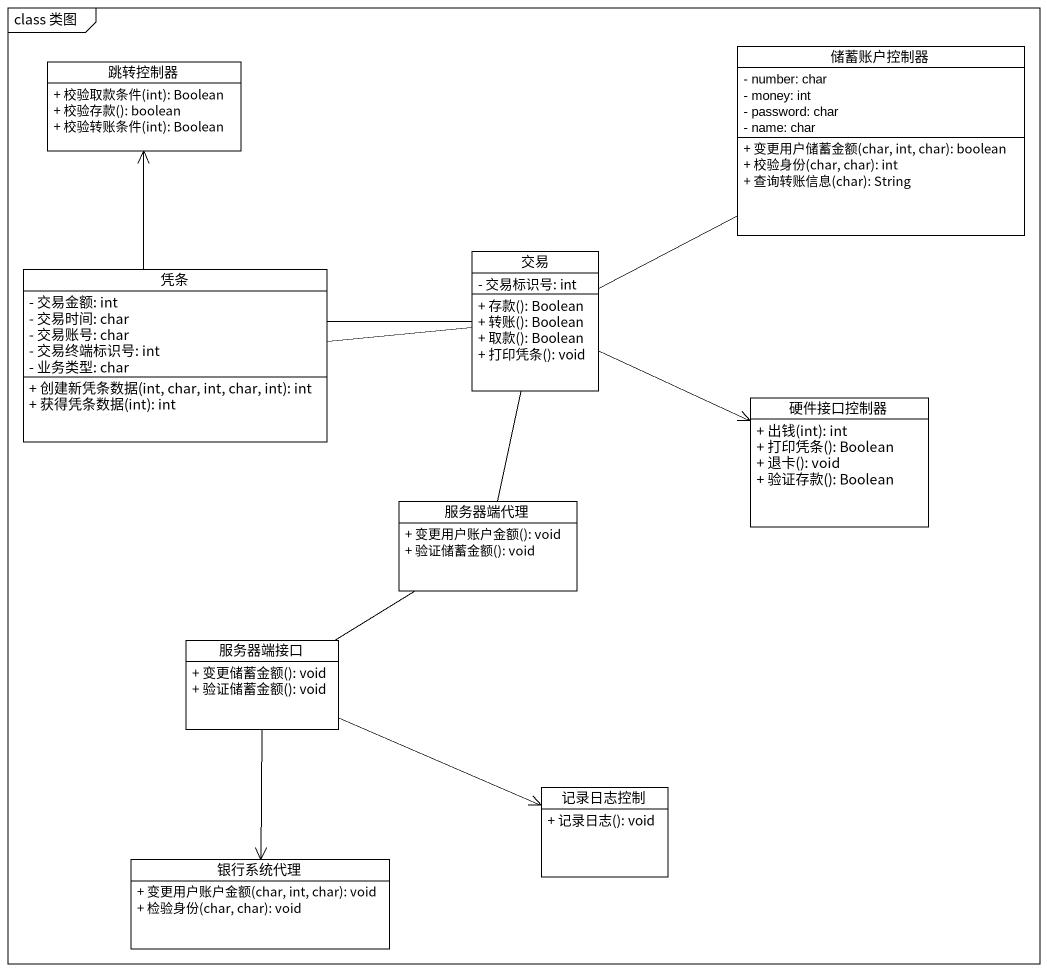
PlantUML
@startuml
mainframe class 类图
hide circle
hide empty members
skinparam classAttributeIconSize 0
class 储蓄账户控制器 {
  - number: char
  - money: int
  - password: char
  - name: char
  + 变更用户储蓄金额(char, int, char): boolean
  + 校验身份(char, char): int
  + 查询转账信息(char): String
}
class 跳转控制器 {
  + 校验取款条件(int): Boolean
  + 校验存款(): boolean
  + 校验转账条件(int): Boolean
}
class 凭条 {
  - 交易金额: int
  - 交易时间: char
  - 交易账号: char
  - 交易终端标识号: int
  - 业务类型: char
  + 创建新凭条数据(int, char, int, char, int): int
  + 获得凭条数据(int): int
}
class 交易 {
  - 交易标识号: int
  + 存款(): Boolean
  + 转账(): Boolean
  + 取款(): Boolean
  + 打印凭条(): void
}
class 硬件接口控制器 {
  + 出钱(int): int
  + 打印凭条(): Boolean
  + 退卡(): void
  + 验证存款(): Boolean
}
class 服务器端代理 {
  + 变更用户账户金额(): void
  + 验证储蓄金额(): void
}
class 服务器端接口 {
  + 变更储蓄金额(): void
  + 验证储蓄金额(): void
}
class 记录日志控制 {
  + 记录日志(): void
}
class 银行系统代理 {
  + 变更用户账户金额(char, int, char): void
  + 检验身份(char, char): void
}
凭条 -right- 交易
交易 -right- 储蓄账户控制器
交易 -left-> 跳转控制器
交易 -right-> 硬件接口控制器
交易 -- 服务器端代理
服务器端代理 -- 服务器端接口
服务器端接口 -right-> 记录日志控制
服务器端接口 --> 银行系统代理
@enduml
